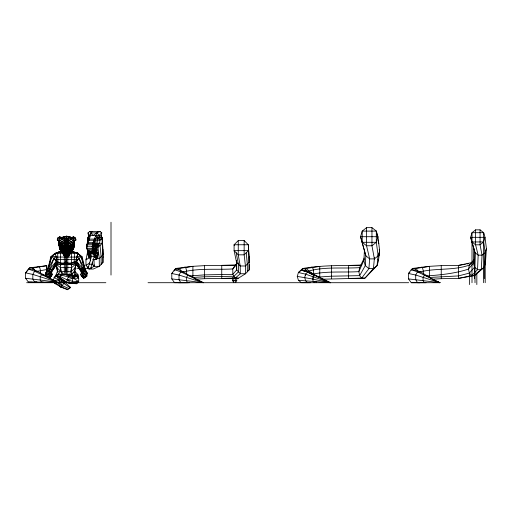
<?xml version="1.0" encoding="UTF-8"?>
<svg xmlns="http://www.w3.org/2000/svg" width="512" height="512" viewBox="0 0 512 512"><rect width="100%" height="100%" fill="white"/><g stroke="black" fill="none" stroke-linecap="round" stroke-linejoin="round"><path stroke-width="0.77" d="M59.821 277.978L57.427 271.219L56.198 264.608M60.352 278.662L59.347 276.672L58.944 283.226L59.469 286.106L60.064 286.637L67.475 289.747L70.611 287.462L60.224 278.112L59.347 276.672L56.64 275.987L54.15 277.677L53.542 279.981M62.016 251.437L60.486 251.437L60.486 271.354L58.413 274.368L56.64 275.987L62.138 285.626L69.043 288.608M64.301 255.565L64.301 274.778L56.704 267.488L57.427 271.219L55.757 275.558L58.413 274.368L62.829 274.675M66.035 274.803L66.042 257.094L66.042 274.81L69.05 274.739M66.413 256.685L66.413 249.542L68.102 247.11M101.088 236.32L102.131 237.363L102.963 249.376L102.95 262.534L99.309 266.355L93.171 269.056L88.954 269.056L85.971 265.235L85.971 259.834L87.782 250.931M244.154 240.582L244.154 254.829L245.446 265.99L245.498 273.747L240.339 273.747L236.691 269.926L236.506 262.176L234.093 250.656L234.093 244.755L238.259 240.582L244.154 240.582L248.32 244.755L249.152 256.768L249.146 269.926L245.498 273.747L238.458 278.17L221.747 278.4L221.76 265.363L235.142 265.126L236.877 263.654M36.442 271.462L46.714 269.523L46.701 265.709L46.675 271.066M89.677 251.021L89.363 256.646L90.189 259.533L90.189 251.366M195.226 279.226L204.557 278.682L204.557 265.638L236.07 265.158M432.678 279.181L441.248 278.682L441.229 265.638L458.438 265.427L465.331 264.218M88.096 240.282L88.454 235.578L88.045 232.877L89.69 231.514L91.322 232.877L96.787 232.877C100.282 235.373 100.582 239.974 99.245 243.718L87.142 243.718L88.339 236.717M67.59 238.003L67.462 249.786L66.611 250.854L63.904 250.342L59.52 248.147L58.662 242.464M89.69 231.514L100.134 231.514L101.754 232.877L95.149 239.098C93.005 242.925 94.003 246.906 93.498 251.014L94.803 257.178L94.4 254.272L93.901 253.421L93.331 253.44L93.331 251.552L92.365 249.702C91.699 243.373 95.213 237.21 97.702 231.514M59.219 247.149L59.821 249.146C62.675 251.661 64.128 259.654 68.928 256.083L69.645 254.458L69.293 254.08C73.907 251.002 76.646 243.123 71.68 239.142C67.942 240.979 63.034 239.046 60.122 242.733C58.573 246.01 59.405 250.253 62.291 252.474C62.918 255.52 70.63 256.294 68.858 252.307L69.152 247.11L70.63 244.653L70.426 243.475L68.57 242.022L63.014 241.888L60.205 240.429L58.848 243.936L59.456 244.941C64.09 246.963 69.133 246.963 73.766 244.941L74.554 242.464M441.248 278.682L458.438 278.4L474.528 275.584L484.288 267.187L485.197 252.614L486.4 248.486L485.024 237.325L483.648 232.698L480.051 229.843L475.597 229.843L472 232.698L470.624 237.325L473.805 248.486L473.382 263.174L474.534 267.187L474.534 278.662M68.57 242.022L71.635 241.427L73.011 240.429L73.197 239.475L74.426 242.989L73.818 247.251C69.37 250.31 63.853 250.31 59.405 247.251L58.592 240.64L59.738 243.91L64.653 245.03L64.698 236.557C67.168 235.802 69.773 236.749 71.962 237.907M66.611 252.896L63.341 252.627L61.184 251.174L60.845 249.888L62.797 243.475L64.653 242.022M441.248 265.638L429.568 266.323L429.594 277.453L458.438 275.923L469.376 273.107L474.534 267.187L475.008 252.614L470.624 237.325L485.024 237.325L483.648 241.952L485.197 252.614L482.048 255.168L478.157 255.168L475.008 252.614L473.805 248.486M65.632 238.003L65.76 249.786L66.611 250.854L69.318 250.342L73.702 248.147L73.766 244.941L73.101 242.733L71.635 241.427L68.57 240.141M71.52 275.827L71.59 274.253L74.65 271.206L76 263.878L71.59 267.648L69.683 274.72M364.397 250.81L363.885 260.755L365.28 265.606L368.928 268.608L373.434 268.608L377.082 265.606L378.47 260.755L379.635 250.81L377.971 236.704L376.307 231.104L371.955 227.648L366.566 227.648L362.214 231.104L360.55 236.704L365.85 255.808L365.28 265.606L359.629 275.654L331.424 276.198L318.349 277.075M93.549 243.718L92.365 249.702L93.498 251.014L87.424 251.014L87.373 249.702L87.565 253.421L88.672 257.178C88.813 252.864 86.586 249.146 86.458 244.845L87.373 243.718L87.398 242.694L94.061 242.694L94.394 246.726L93.901 251.552L87.565 251.552L86.458 244.845L98.842 244.845L99.245 243.718M63.014 241.888L60.954 243.162L60.07 247.194L60.23 249.606L64.058 251.507L66.611 251.853M473.811 260.454L471.68 262.611L458.438 265.427L458.438 278.4L471.68 275.584L474.528 275.584L476.832 273.107L484.288 267.187L485.434 263.174L486.387 248.672M322.093 279.226L364.954 278.138L373.434 268.608L374.483 257.306M88.672 257.178L88.141 253.44L87.565 253.421L88.442 254.598M74.003 247.149L71.987 251.507L68.941 254.618C58.202 257.293 67.494 248.269 62.592 244.653M77.421 255.552C79.763 251.174 74.854 253.434 71.584 251.424L71.59 274.675M56.685 262.381L57.696 263.898L69.062 263.891L71.59 263.027L74.157 261.869L74.387 257.088L74.381 253.254L71.584 251.43L77.69 253.094M70.061 275.488L74.189 275.821L75.373 267.475L71.59 271.347L66.042 271.501M73.152 247.194L72.992 249.606L67.699 251.77C68.602 249.235 69.05 246.33 68.57 243.706L60.954 243.162L60.122 242.733L59.277 240.781L58.797 242.989L59.315 246.266C63.398 249.696 68.653 249.574 73.152 247.194L72.262 243.162L70.208 241.888M378.182 254.381L377.082 265.606L364.954 278.138L348.627 278.4L348.627 265.427L360.877 265.178M61.702 250.912L61.587 251.91L64.275 254.618L64.762 256.314L65.632 257.03L65.632 254.618M379.072 255.68L379.635 250.81L379.219 249.382M81.568 275.341L82.061 276.672L83.654 276.397L81.446 276.064L84.134 273.6L84.422 271.296L82.867 268.403L81.344 269.434L80.678 270.701L83.277 272.627M75.008 268.115L75.974 263.181M55.091 254.79L55.29 253.261L60.486 251.437L57.696 253.261L54.982 253.338L50.81 256.89L47.904 268.858L48.538 268.403L53.946 258.33L56.032 256.282L55.29 253.261L50.931 257.024M76.461 259.482L77.626 253.254L78.163 253.248M88.346 240.282C87.104 236.627 90.394 234.195 92.16 231.514M82.63 274.893L83.021 275.488L81.446 276.064L80.736 274.515L81.478 272.122L83.411 276.083L84.25 277.171L85.037 277.696L85.088 277.338L83.507 278.112L85.037 277.696L86.854 276.064L87.277 273.235L84.378 268.141L82.867 268.403L85.651 271.616L86.778 272.16L86.266 275.322L84.25 277.171L82.061 276.672L83.949 276.787M87.277 243.718L87.93 240.282L99.955 240.282L101.683 239.098L101.344 235.578L101.754 232.877L100.941 232.877M73.939 240.781L73.101 242.733L68.57 243.706L67.437 245.344L64.333 245.03C61.357 247.853 60.781 251.885 63.712 254.771C65.21 255.885 68.013 255.885 69.51 254.771L72.23 250.861M59.584 248.147C60.16 252.083 64.883 251.571 66.918 253.85L67.539 254.477L69.069 254.528L70.925 252.474L71.104 251.373L70.138 248.192L69.152 247.11L65.734 247.648L60.262 246.112M76.883 256.275L78.97 258.323L84.378 268.397L85.011 268.851L82.106 256.883L76.883 256.275L75.539 264.378L76.141 263.859L80.678 270.835L81.312 271.29L82.362 271.11L81.312 271.29L80.685 270.701L81.926 270.4M59.13 237.229L62.982 237.901L59.13 237.229L57.664 238.074L57.254 239.987L59.354 241.261L59.821 238.618L59.13 237.229L59.904 236.806L62.982 237.901L62.848 238.637L61.683 239.507M70.214 253.446L66.918 253.85L67.539 254.342L69.984 253.882C70.611 252.243 70.042 250.086 69.005 248.73M86.912 246.726L91.322 232.877L92.877 235.578L96.787 232.877L100.134 231.514M90.189 256.646L91.584 251.085M92.998 251.021L88.038 268.326M96.122 248.858L95.245 253.203L90.72 268.326M60.576 274.976L68.186 276.864L73.05 275.93L72.429 281.274L71.494 283.507L66.822 282.592L59.93 277.683L60.992 274.086L69.069 274.989L73.05 275.93L76.819 275.955L78.688 278.317L78.707 281.523L76.858 283.693L71.494 283.507L66.598 282.246L59.827 277.523M88.23 239.098L88.877 235.578L88.045 232.877M95.558 256.646L97.363 249.702L87.245 249.702M69.843 253.677L69.235 253.677L69.069 254.528L69.933 253.242L68.986 249.446M314.496 281.338L314.496 282.707L313.184 281.338L312.685 279.117L313.184 276.896L314.496 275.52L316.115 275.52L330.291 282.707L298.419 280.301L297.261 276.41L298.419 272.518L302.669 268.499C321.946 265.126 341.581 265.638 361.069 265.222M59.981 248.928L60.198 247.974M71.584 251.43L77.626 253.254L81.184 256.474L76.442 261.158L75.834 263.776L80.678 270.835L81.293 270.554L80.704 270.63L83.219 271.962M60.832 275.373L60.992 274.086L59.93 277.683M66.822 282.592L67.162 279.872L69.069 274.989L72.365 275.955L76.819 275.955L77.805 274.368L74.65 271.206L72.608 273.517M60.141 277.741L61.293 274.118M317.427 276.896L316.115 275.52L310.323 272.128L307.68 272.128L305.542 274.15L304.723 277.421L305.542 280.691L307.674 282.707M96.634 257.978L96.634 259.533L98.406 253.299L96.371 256.646L89.363 256.646L89.67 252.461L98.406 252.461L96.634 259.533L92.736 259.533M364.288 259.373L358.861 271.648L359.629 275.654L361.645 278.138L368.928 268.608L369.664 258.893L366.566 245.76L366.566 227.648M473.766 261.837L473.382 263.174L468.493 269.094C454.906 273.555 440.627 274.938 426.458 275.968M378.182 255.808L376.307 242.298L377.971 236.704L360.55 236.704L365.85 255.808L369.664 258.893L374.374 258.893L378.182 255.808L379.635 250.81M93.901 251.552L96.371 249.254L97.914 243.718L97.126 237.338L95.558 235.578M74.144 245.299L74.63 240.64L73.485 243.91L70.957 245.677L72.32 248.89L72.038 251.174L69.882 252.627L67.123 252.896L68.858 252.307M73.459 247.194L73.638 248.147C73.05 250.733 70.4 252.205 67.936 252.474L68.55 251.68L68.128 250.675M50.381 273.965L50.822 272.742L51.104 272.934L50.822 272.742M48.493 267.392L47.904 268.858L51.725 256.48L55.29 253.261L55.136 253.6L60.486 251.437L55.053 253.798M74.029 245.414L74.483 244.282L73.907 246.266L71.936 247.501L73.818 247.251M56.243 257.094L67.59 257.03L68.454 256.314L68.941 254.618L69.882 254.022C73.037 251.475 71.181 247.507 68.89 245.03L68.57 245.03L68.525 236.557L64.698 236.557L61.261 237.907M65.094 250.675L65.523 251.77L66.611 252.474L65.28 252.474L64.666 251.68L65.094 250.675L64.333 245.03L64.653 243.706L65.786 245.344M60.205 240.429L61.542 239.142L64.653 238.003L68.57 238.003L70.234 237.05L66.611 236.211L66.611 253.408L66.342 254.106L64.915 254.65L64.154 254.528L64.237 249.446M50.81 256.89L56.032 256.282L56.774 260.646L52.23 270.842L49.638 272.634M96.371 249.254L98.842 244.845M54.72 254.502L55.29 253.261M50.554 273.792L51.437 272.128L52.179 274.522L51.469 276.07L49.261 276.403L50.854 276.678L51.328 275.648M51.808 274.003L51.718 272.32L50.771 273.574L51.437 272.128L49.888 275.494L51.469 276.07L48.774 273.606L48.493 271.302L50.048 268.41L51.565 269.44L52.237 270.714L51.603 271.296L56.774 263.866L57.376 264.384L56.774 263.866M50.118 276.57L49.408 278.118L50.099 276.87M50.714 276.256L50.022 277.51L48.71 277.562M51.11 275.866L50.637 276.896L48.531 277.274L50.24 277.293L48.358 277.389M364.282 257.978L359.629 267.642L358.861 271.648C343.379 272.595 327.514 270.899 312.294 274.234M98.406 252.461L96.371 256.646L95.558 259.533L95.558 249.862M74.093 237.229L70.234 237.901L74.093 237.229L73.402 238.618L73.869 241.261L75.962 239.987L75.558 238.074L73.318 236.806L70.234 237.901L70.374 238.637L71.539 239.507M45.862 273.517L46.138 272.166L47.258 271.629L50.048 268.41L48.544 268.154L47.93 268.813L45.638 273.242L46.061 276.07L47.878 277.702L50.285 274.899M50.656 273.427L51.219 272.346L51.501 272.538M80.678 270.701L81.344 269.434L85.037 271.456M76.678 260.096L74.381 263.891L71.59 264.806L67.776 264.403M420.006 271.846L417.485 271.846L415.706 275.034L415.706 279.533L417.485 282.714L439.962 282.707C429.978 279.616 421.99 269.786 411.258 269.67L408.48 273.491L408.48 278.893L411.258 282.707L420.006 282.714M51.597 269.805L56.467 261.165L51.725 256.48L48.538 268.403L50.067 268.794L52.23 270.842L57.082 263.782L56.774 260.646L53.946 258.33L50.067 268.794L56.467 261.165L55.418 260.122M236.742 277.587L236.742 280.589L235.526 282.707L235.526 277.587M426.022 275.462L424.301 275.462L423.078 277.587L423.078 280.589L424.301 282.707M92 246.726L93.139 244.845M81.312 269.798L80.678 270.835L76.141 260.64L78.97 258.323L82.848 268.787L81.312 269.798L76.442 261.158L77.498 260.115M235.142 265.126L232.8 268.947L232.8 274.349L235.142 278.17L238.458 278.17M93.331 252.57L95.072 249.702L95.552 246.726L94.81 240.282M66.029 261.088L65.165 262.451L66.035 261.709M70.189 253.395L68.454 256.314L64.762 256.314L63.578 254.458M56.781 262.291L57.082 263.782L52.23 270.842L51.616 270.56L52.237 270.714L51.571 269.44L47.872 271.462M28.314 269.734L25.6 272.877L25.6 278.272L28.378 282.093L37.12 282.099L34.605 282.099L32.826 278.918L32.826 274.419L34.605 271.232L37.12 271.232L57.082 282.093L41.414 282.093L40.198 279.974L40.198 276.973L41.414 274.848L43.142 274.848M174.08 270.982L175.789 268.442L192.877 266.323L204.557 265.638M411.622 269.709L412.48 268.442L429.568 266.387M62.81 287.014L60.474 286.88L62.138 285.626L64.768 282.214L56.64 275.987M64.218 248.73C63.181 250.086 62.605 252.243 63.238 253.882L65.677 254.342L66.611 253.408L69.933 253.242L70.618 252.787L70.291 249.888L69.082 248.013L65.734 248.467L59.315 246.266L61.958 246.419M70.554 253.107L72.326 251.046M25.6 278.272L57.082 282.093L32.826 274.419L25.6 272.877L28.378 269.056L32.301 269.056L33.216 267.821L46.701 265.709L46.714 271.84M171.789 278.893L203.27 282.707L189.331 275.462L187.61 275.462L186.387 277.587L186.387 280.589L187.61 282.707L174.566 282.707L171.789 278.893L171.789 273.491L174.566 269.67L178.496 269.67L179.405 268.442L192.896 266.323L192.902 277.453L204.563 276.768L233.971 276.262L238.515 271.834L238.355 264.083L236.173 252.742M415.187 269.67L416.096 268.442L429.587 266.323M76.608 260.704L75.731 261.869L71.59 263.027L67.776 263.027L66.042 261.882M319.763 276.883L319.763 266.387L306.163 268.499L302.669 268.499L301.453 270.112L298.419 272.518L305.542 274.15L330.291 282.707L327.264 282.387M56.301 274.848L54.15 277.677L58.944 279.974L70.15 287.795M87.93 240.282L88.851 239.098L88.595 237.338L90.189 235.578M86.822 258.746L85.971 259.834L89.856 257.517M72.346 250.048L73.242 248.928M474.016 259.757L469.376 265.088L468.493 269.094L469.376 273.107L469.376 284.582M236.595 260.646L236.691 264.525L232.8 268.947C216.115 269.92 198.97 267.93 182.63 272.077M64.07 247.11L62.784 248.678L62.067 251.859L63.917 254.394L64.058 255.61L66.611 256.051L69.158 255.61L69.299 254.394L71.635 251.91L71.52 250.912M100.333 236.717L97.485 239.098M72.557 275.302L74.189 275.821L75.501 274.368L76.819 275.955L73.075 278.131L67.162 279.872L60.096 276.397M81.984 257.018L77.933 253.331L69.235 253.242M47.93 268.813L48.538 268.154L46.138 272.166L46.65 275.328L48.666 277.184L50.854 276.678L48.96 276.794M51.603 271.296L52.23 270.707M471.68 262.611L469.376 265.088C453.254 270.854 435.686 267.789 419.322 272.077M64.134 248.013L62.931 249.888L62.605 252.787L64.154 253.408L66.611 253.408L66.874 254.106L67.539 254.106M102.963 249.376L102.963 254.784L99.258 258.598L99.309 266.355L94.15 266.355L88.954 269.056M249.152 256.768L249.152 262.176L245.446 265.99L240.205 265.99L236.506 262.176L236.506 260.627M55.405 265.472L56.467 264.384M471.731 275.584L477.549 269.664L478.157 255.168L475.597 244.806L475.597 229.843M46.688 265.709L29.594 267.821L28.378 269.056L34.605 271.232L57.082 282.093L55.584 281.843M411.258 270.112L412.48 268.442L416.096 268.442L417.805 270.982M88.941 236.32L87.898 237.363L87.898 241.05M96.262 258.598L99.258 258.598L97.965 247.437L102.131 243.264L102.131 237.363M49.907 271.75L52.211 270.637M49.907 272.986L52.179 274.522L51.251 276.288L49.498 276.09L47.68 274.458L47.258 271.629L50.131 271.533L50.125 272.768L48.224 274.035M67.066 256.077L66.419 254.253L68.102 252.787L66.413 249.542L68.102 249.542M83.226 273.197L82.784 272.762L80.736 274.515L81.664 276.282L83.411 276.083L85.235 274.445L85.651 271.616L84.422 271.296L82.784 271.526L82.784 272.762L86.854 276.064L83.507 278.112L83.034 277.082M172.749 272.666L171.789 273.491L179.014 275.034L203.27 282.707L180.794 271.846L174.566 269.67L175.789 268.442L179.405 268.442L181.114 270.982M409.92 272.256L408.48 273.491L415.706 275.034L439.962 282.707L408.48 278.893M87.942 254.605L88.346 254.272L88.755 250.874L88.141 252.57L88.774 255.866L88.346 255.866L88.346 250.874M376.307 231.104L376.307 242.298L371.955 245.76L366.566 245.76L362.214 242.298L362.214 231.104L376.307 231.104L377.19 235.571M58.413 274.368L54.15 277.677L54.739 277.286M48.774 273.606L46.061 276.07L46.131 274.515M98.406 245.811L97.126 246.726L86.746 246.726M68.973 255.77L67.738 256.493L68.192 256.8L66.611 257.088L65.03 256.8L65.485 256.493L64.243 255.77M82.093 272.736L81.811 272.922L82.31 272.947L82.534 273.958M81.446 276.064L82.848 275.11M57.696 263.898L60.486 264.819L63.014 263.898L66.035 261.875M85.971 265.235L89.856 262.918M59.904 236.806L57.664 238.074L62.848 238.637L61.446 237.632L57.254 239.987L59.354 241.261M87.462 267.149L88.851 266.374M69.082 248.013L73.907 246.266L69.152 247.11M247.757 270.662L249.146 269.926L249.146 264.525M55.136 253.6L60.486 251.43M101.594 263.072L102.95 262.534L102.95 257.133M301.453 270.522L301.453 270.112L305.197 270.112L306.163 268.499L308.992 270.982C325.427 266.502 342.797 268.742 359.629 267.642L359.629 268.973M60.973 237.798L66.611 236.211L72.25 237.798M78.707 281.523L72.429 281.274L67.162 279.872L71.494 283.507L78.707 281.523L73.075 278.131L68.186 276.864M59.821 249.146L60.902 248.89M64.653 238.003L62.982 237.05L66.611 236.211M72.57 244.346L67.437 245.344M83.29 277.894L84.864 277.581L82.893 277.498L84.384 277.267L82.278 276.89M65.632 254.803L67.59 254.803M71.258 246.419L72.954 246.112M466.867 263.949L468.397 263.68M87.053 273.51L86.701 273.562L87.277 273.235L84.378 268.141L84.986 268.806M65.677 254.106L66.304 253.85L63.008 253.446M53.338 280.749L58.944 279.974M43.578 275.354L46.714 274.925M189.773 275.968L204.57 274.861L232.8 274.349L236.691 269.926L236.691 264.525M74.189 275.821L71.59 274.253L67.776 274.765L67.776 257.094L66.042 257.094M60.486 264.819L64.301 264.41L64.301 263.904M59.52 248.147L61.12 247.994M69.069 253.85L66.918 253.85M57.069 268.122L56.614 264.506L60.486 267.661L66.035 267.45L66.035 271.507L57.427 271.219M204.557 278.682L235.142 278.17L240.339 273.747L240.205 265.99L238.259 254.829L238.259 240.582M76.486 261.862L74.157 261.869M82.893 277.498L84.73 277.491M93.05 246.726L93.85 246.72M76.339 259.501L66.042 259.507M74.381 263.891L69.062 263.891L67.776 263.027M483.853 234.253L483.648 232.698L472 232.698L472 282.707M88.454 235.578L101.344 235.578M62.982 237.05L64.435 237.05M68.787 237.05L70.234 237.05M88.109 237.338L88.954 237.338M96.774 237.338L101.683 237.338M62.989 239.142L61.542 239.142L64.653 240.141M70.234 239.142L71.68 239.142L68.57 238.003M88.038 239.098L101.683 239.098M362.214 242.298L376.307 242.298M99.354 243.264L102.131 243.264L102.963 254.784M86.79 248.442L96.787 248.442L96.787 253.299L91.149 253.299M64.749 248.954L65.99 248.954M67.232 248.954L68.474 248.954M93.997 250.874L94.4 250.874L94.4 255.866M64.666 251.68L66.611 251.68M67.258 251.68L68.55 251.68M65.862 252.307L64.358 252.307L66.099 252.794M93.901 252.57L94.4 252.57C96.422 248.358 97.286 243.488 95.149 239.098M63.341 252.627L63.981 252.627M69.235 252.627L69.882 252.627M64.154 252.794L66.611 252.794M67.123 252.794L69.069 252.794M63.29 253.242L63.981 253.242M91.174 253.203L96.634 253.203M63.539 253.267L57.696 253.261L57.914 261.882L63.014 263.898M64.154 253.408L69.069 253.408M63.379 253.677L63.981 253.677L64.154 254.528L60.992 250.861M64.154 253.85L66.304 253.85M63.654 254.106L63.981 254.106M69.235 254.106L69.568 254.106M63.597 254.246L69.626 254.246M93.965 255.866L94.803 255.866L93.651 254.656L94.4 254.272L93.331 253.44L94.803 257.178M64.762 256.314L65.632 256.314M67.59 256.314L68.454 256.314M65.03 256.8L68.192 256.8M77.286 257.088L67.776 257.094M66.035 259.514L56.384 259.514M64.301 263.034L60.486 263.034L56.346 261.875L57.914 261.882M89.267 264.218L91.949 264.218M38.093 266.566L39.469 266.566L40.442 270.387L40.442 273.472M184.288 267.181L185.658 267.181L186.63 271.002L186.63 274.086M311.174 267.245L312.397 267.245L313.395 269.722L313.773 273.728M66.042 267.443L71.59 267.648M29.594 267.821L33.216 267.821L34.918 270.368M76.838 268.326L91.539 268.326M189.331 275.462L183.315 271.846L180.794 271.846L179.014 275.034L179.014 279.533L180.794 282.714L189.331 282.707M297.261 276.41L313.184 279.117M232.582 277.587L232.582 280.589L236.742 280.589M34.605 282.099L43.142 282.093M28.378 282.093L32.301 282.093M26.643 282.707L105.85 282.707M148.032 282.707L408.659 282.707M411.258 282.707L426.022 282.707M310.323 282.714L301.453 282.707L298.419 280.301M178.496 282.707L180.794 282.714M48.186 277.498L50.022 277.51M76.858 283.693L70.81 283.533L66.598 282.246M71.494 283.507L74.227 283.558M73.075 278.131L78.688 278.317L77.805 274.368L78.253 277.946M82.675 277.286L84.557 277.376M72.102 247.994L73.702 248.147M48.461 277.773L49.626 277.901L48.576 277.696M59.405 247.251L61.286 247.501L60.07 247.194M61.427 274.291L64.57 274.707M66.144 274.918L68.506 275.226M437.715 282.336L439.962 282.707L417.485 271.846L411.258 269.67M201.03 282.336L203.27 282.707L200.448 281.568M312.685 279.117L330.291 282.707L307.68 272.128L301.453 270.112L304.915 271.424M72.32 248.89L73.395 249.146M54.125 282.298L54.682 283.405L56.032 283.744M76.141 263.859L81.312 271.29M72.275 251.61L77.805 253.088M328.109 282.074L330.291 282.707L323.142 279.475M58.995 285.613L60.762 286.963L67.936 289.414M69.062 263.891L71.59 264.806M435.725 280.998L439.962 282.707M52.134 280.102L57.082 282.093M55.443 281.677L58.944 283.226L62.138 285.626L59.469 286.106L54.682 283.405M178.496 269.67L183.315 271.846M32.301 269.056L37.12 271.232M73.318 236.806L75.558 238.074L70.374 238.637L71.776 237.632L75.962 239.987L73.869 241.261L72.704 240.384M84.685 274.029L84.134 273.6M86.854 276.064L86.202 275.654L86.592 276.045M60.762 286.963L54.458 281.722M50.067 275.117L51.469 276.07M306.413 271.072L305.197 270.112L310.323 272.128L311.392 273.139M77.626 253.254L82.106 256.883M474.534 267.187L477.549 269.664L481.274 269.664L482.048 255.168L480.051 244.806L480.051 229.843M60.653 244.346L62.266 245.677M66.042 261.709L66.912 262.458L66.042 261.082M62.886 280.627L59.475 277.856L63.795 283.661M94.131 264.813L94.15 266.355L92.326 264.442L92.275 262.118M469.376 273.107L471.68 275.584M76.442 261.158L82.848 268.787L84.378 268.397L81.184 256.474L85.011 268.851L84.128 266.65M62.669 253.107L60.896 251.046L60.877 250.048M69.069 274.989L69.286 275.334M232.582 280.589L233.798 282.707L233.798 277.587M77.952 277.024L78.688 278.317M82.253 273.414L81.696 272.339L82.138 273.562L81.197 272.314L81.696 272.339L82.355 273.779M71.59 274.253L72.365 275.955M74.65 271.206L76.819 275.955M59.187 245.414L58.739 244.282L59.072 245.299M61.933 273.363L60.486 267.661M70.63 244.653L70.957 245.677M485.056 261.837L485.434 263.174M378.074 259.373L378.47 260.755M308.992 270.982L309.35 272.314M56.467 261.165L57.082 263.782M234.272 245.549L234.093 244.755L248.32 244.755L249.152 262.176M89.504 250.944L89.83 252.48M378.074 240.038L378.803 243.757M374.374 258.893L371.955 245.76L371.955 227.648M102.618 253.254L103.226 257.133M56.032 256.282L56.448 259.494M246.24 252.742L247.302 264.083L247.322 271.834M100.045 245.35L101.107 256.691L101.133 264.442M90.426 259.43L90.464 260.986L90.502 259.45M94.029 259.379L94.15 266.355M66.413 249.542L66.419 254.253M485.197 250.547L485.197 282.707M484.288 265.85L484.288 278.662M483.648 232.698L483.648 282.707M476.832 273.107L476.832 284.582M475.008 252.614L475.008 282.707M423.322 274.086L423.322 271.002L422.349 267.181L420.979 267.245M359.629 274.323L359.629 275.654M331.424 265.702L331.424 278.682M316.115 281.338L316.115 282.707M314.496 275.757L307.68 272.128L307.68 272.474M313.184 276.896L313.184 278.374M305.542 274.15L305.542 275.456M302.669 268.499L302.669 268.922M111.008 222.253L111.008 275.059M97.965 246.048L97.965 247.437M96.787 257.549L96.787 258.97M96.634 248.442L96.634 253.299M91.322 251.085L91.322 253.299M91.174 251.104L91.174 253.299M68.307 252.832L68.307 254.65M67.59 254.618L67.59 257.03M67.539 252.794L67.539 254.477M66.611 253.651L66.611 257.088M65.677 252.794L65.677 254.477M64.915 252.832L64.915 254.65M51.565 269.44L51.533 269.798L51.565 269.44M248.32 250.656L244.154 254.829L238.259 254.829L234.093 250.656L248.32 250.656M483.648 241.952L480.051 244.806L475.597 244.806L472 241.952L483.648 241.952M81.382 269.792L81.344 269.434L81.382 269.792"/></g></svg>
